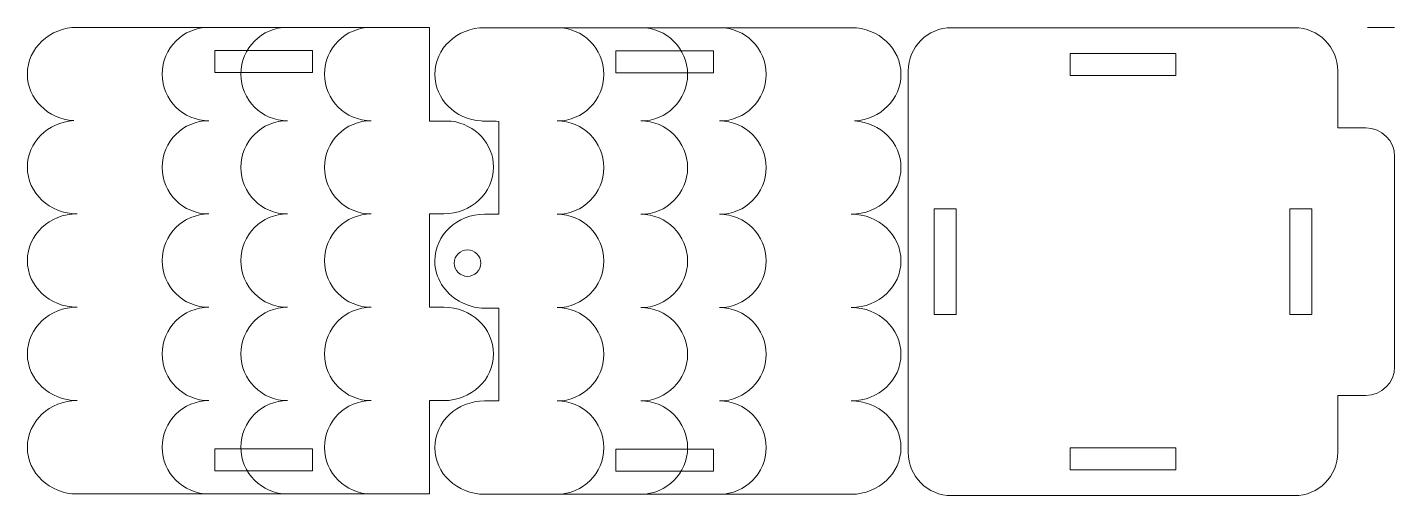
# Model space of a CAD drawing. Header units: centimetres. Extents: x -26 to 19.1, y -49.6 to 45.
# Drawn here: x -5.92 to 18.94, y -3.51 to 5 of the extents above; entities that cross this region are included whole.
import ezdxf

# ---------------------------------------------------------------- set-up
doc = ezdxf.new("R2010")
doc.units = ezdxf.units.CM
doc.header["$MEASUREMENT"] = 0
doc.layers.add('layer 1', color=7, linetype='Continuous')

msp = doc.modelspace()

# ---------------------------------------------------------------- linework, layer by layer
at = {"layer": 'layer 1', "color": 250, "lineweight": 9}
for points, knots in [([(-5.0181, 4.99769), (-5.0181, 4.99769), (1.39278, 4.99769), (1.39278, 4.99769), (1.39278, 4.99769), (1.39278, 4.99769), (1.39278, 3.29504), (1.39278, 3.29504), (1.39278, 3.29504), (1.39278, 3.29504), (1.7878, 3.29504), (1.7878, 3.29504), (1.7878, 3.29504), (2.22247, 3.23375), (2.55588, 2.88143), (2.55588, 2.45607), (2.55588, 2.45607), (2.55588, 1.98755), (2.15142, 1.60759), (1.65268, 1.60759), (1.65268, 1.60759), (1.65268, 1.60759), (1.39278, 1.60759), (1.39278, 1.60759), (1.39278, 1.60759), (1.39278, 1.60759), (1.39278, -0.08936), (1.39278, -0.08936), (1.39278, -0.08936), (1.39278, -0.08936), (1.65268, -0.08936), (1.65268, -0.08936), (1.65268, -0.08936), (2.15142, -0.08936), (2.55588, -0.46932), (2.55588, -0.93783), (2.55588, -0.93783), (2.55588, -1.40633), (2.15142, -1.78629), (1.65268, -1.78629), (1.65268, -1.78629), (1.65268, -1.78629), (1.39278, -1.78629), (1.39278, -1.78629), (1.39278, -1.78629), (1.39278, -1.78629), (1.39278, -3.48324), (1.39278, -3.48324), (1.39278, -3.48324), (1.39278, -3.48324), (-5.0181, -3.48324), (-5.0181, -3.48324), (-5.0181, -3.48324), (-5.51684, -3.48324), (-5.9213, -3.10328), (-5.9213, -2.63477), (-5.9213, -2.63477), (-5.9213, -2.16625), (-5.51684, -1.78629), (-5.0181, -1.78629), (-5.0181, -1.78629), (-5.51684, -1.78629), (-5.9213, -1.40633), (-5.9213, -0.93783), (-5.9213, -0.93783), (-5.9213, -0.46932), (-5.51684, -0.08936), (-5.0181, -0.08936), (-5.0181, -0.08936), (-5.51684, -0.08936), (-5.9213, 0.2906), (-5.9213, 0.75912), (-5.9213, 0.75912), (-5.9213, 1.22763), (-5.51684, 1.60759), (-5.0181, 1.60759), (-5.0181, 1.60759), (-5.51684, 1.60759), (-5.9213, 1.98755), (-5.9213, 2.45607), (-5.9213, 2.45607), (-5.9213, 2.90537), (-5.5493, 3.27325), (-5.0789, 3.30264), (-5.0789, 3.30264), (-5.5493, 3.33203), (-5.9213, 3.69991), (-5.9213, 4.14923), (-5.9213, 4.14923), (-5.9213, 4.61773), (-5.51684, 4.99769), (-5.0181, 4.99769)], [0, 0, 0, 0, 0.04166667, 0.04166667, 0.04166667, 0.04166667, 0.08333333, 0.08333333, 0.08333333, 0.08333333, 0.125, 0.125, 0.125, 0.125, 0.16666667, 0.16666667, 0.16666667, 0.16666667, 0.20833333, 0.20833333, 0.20833333, 0.20833333, 0.25, 0.25, 0.25, 0.25, 0.29166667, 0.29166667, 0.29166667, 0.29166667, 0.33333333, 0.33333333, 0.33333333, 0.33333333, 0.375, 0.375, 0.375, 0.375, 0.41666667, 0.41666667, 0.41666667, 0.41666667, 0.45833333, 0.45833333, 0.45833333, 0.45833333, 0.5, 0.5, 0.5, 0.5, 0.54166667, 0.54166667, 0.54166667, 0.54166667, 0.58333333, 0.58333333, 0.58333333, 0.58333333, 0.625, 0.625, 0.625, 0.625, 0.66666667, 0.66666667, 0.66666667, 0.66666667, 0.70833333, 0.70833333, 0.70833333, 0.70833333, 0.75, 0.75, 0.75, 0.75, 0.79166667, 0.79166667, 0.79166667, 0.79166667, 0.83333333, 0.83333333, 0.83333333, 0.83333333, 0.875, 0.875, 0.875, 0.875, 0.91666667, 0.91666667, 0.91666667, 0.91666667, 1, 1, 1, 1]), ([(9.06206, 4.99199), (9.06206, 4.99199), (2.39127, 4.99199), (2.39127, 4.99199), (2.39127, 4.99199), (1.89254, 4.99199), (1.48807, 4.61203), (1.48807, 4.14352), (1.48807, 4.14352), (1.48807, 3.6942), (1.86007, 3.32632), (2.33047, 3.29693), (2.33047, 3.29693), (2.3054, 3.29537), (2.54719, 3.29179), (2.65118, 3.28933), (2.65118, 3.28933), (2.65118, 3.28933), (2.65118, 1.60188), (2.65118, 1.60188), (2.65118, 1.60188), (2.65118, 1.60188), (2.39127, 1.60188), (2.39127, 1.60188), (2.39127, 1.60188), (1.89254, 1.60188), (1.48807, 1.22192), (1.48807, 0.75341), (1.48807, 0.75341), (1.48807, 0.44228), (1.66638, 0.16991), (1.93228, 0.02235), (1.93228, 0.02235), (2.04043, -0.03768), (2.21187, -0.10455), (2.33808, -0.10455), (2.33808, -0.10455), (2.33808, -0.10455), (2.65118, -0.10455), (2.65118, -0.10455), (2.65118, -0.10455), (2.65118, -0.10455), (2.65118, -1.792), (2.65118, -1.792), (2.65118, -1.792), (2.65118, -1.792), (2.39127, -1.792), (2.39127, -1.792), (2.39127, -1.792), (1.89254, -1.792), (1.48807, -2.17196), (1.48807, -2.64048), (1.48807, -2.64048), (1.48807, -3.10899), (1.89254, -3.48895), (2.39127, -3.48895), (2.39127, -3.48895), (2.39127, -3.48895), (9.06206, -3.48895), (9.06206, -3.48895), (9.06206, -3.48895), (9.56079, -3.48895), (9.96526, -3.10899), (9.96526, -2.64048), (9.96526, -2.64048), (9.96526, -2.17196), (9.56079, -1.792), (9.06206, -1.792), (9.06206, -1.792), (9.56079, -1.792), (9.96526, -1.41204), (9.96526, -0.94353), (9.96526, -0.94353), (9.96526, -0.47503), (9.56079, -0.09507), (9.06206, -0.09507), (9.06206, -0.09507), (9.56079, -0.09507), (9.96526, 0.28489), (9.96526, 0.75341), (9.96526, 0.75341), (9.96526, 1.22192), (9.56079, 1.60188), (9.06206, 1.60188), (9.06206, 1.60188), (9.56079, 1.60188), (9.96526, 1.98184), (9.96526, 2.45036), (9.96526, 2.45036), (9.96526, 2.89967), (9.59326, 3.26755), (9.12286, 3.29693), (9.12286, 3.29693), (9.59326, 3.32632), (9.96526, 3.6942), (9.96526, 4.14352), (9.96526, 4.14352), (9.96526, 4.61203), (9.56079, 4.99199), (9.06206, 4.99199)], [0, 0, 0, 0, 0.03846154, 0.03846154, 0.03846154, 0.03846154, 0.07692308, 0.07692308, 0.07692308, 0.07692308, 0.11538462, 0.11538462, 0.11538462, 0.11538462, 0.15384615, 0.15384615, 0.15384615, 0.15384615, 0.19230769, 0.19230769, 0.19230769, 0.19230769, 0.23076923, 0.23076923, 0.23076923, 0.23076923, 0.26923077, 0.26923077, 0.26923077, 0.26923077, 0.30769231, 0.30769231, 0.30769231, 0.30769231, 0.34615385, 0.34615385, 0.34615385, 0.34615385, 0.38461538, 0.38461538, 0.38461538, 0.38461538, 0.42307692, 0.42307692, 0.42307692, 0.42307692, 0.46153846, 0.46153846, 0.46153846, 0.46153846, 0.5, 0.5, 0.5, 0.5, 0.53846154, 0.53846154, 0.53846154, 0.53846154, 0.57692308, 0.57692308, 0.57692308, 0.57692308, 0.61538462, 0.61538462, 0.61538462, 0.61538462, 0.65384615, 0.65384615, 0.65384615, 0.65384615, 0.69230769, 0.69230769, 0.69230769, 0.69230769, 0.73076923, 0.73076923, 0.73076923, 0.73076923, 0.76923077, 0.76923077, 0.76923077, 0.76923077, 0.80769231, 0.80769231, 0.80769231, 0.80769231, 0.84615385, 0.84615385, 0.84615385, 0.84615385, 0.88461538, 0.88461538, 0.88461538, 0.88461538, 0.92307692, 0.92307692, 0.92307692, 0.92307692, 1, 1, 1, 1]), ([(17.121, -3.51391), (17.121, -3.51391), (10.88375, -3.51391), (10.88375, -3.51391), (10.88375, -3.51391), (10.45043, -3.51391), (10.09591, -3.15939), (10.09591, -2.72607), (10.09591, -2.72607), (10.09591, -2.72607), (10.09591, 4.20415), (10.09591, 4.20415), (10.09591, 4.20415), (10.09591, 4.63747), (10.45043, 4.99199), (10.88375, 4.99199), (10.88375, 4.99199), (10.88375, 4.99199), (17.121, 4.99199), (17.121, 4.99199), (17.121, 4.99199), (17.55432, 4.99199), (17.90884, 4.63747), (17.90884, 4.20415), (17.90884, 4.20415), (17.90884, 4.20415), (17.90884, 3.17025), (17.90884, 3.17025), (17.90884, 3.17025), (17.90884, 3.17025), (18.4189, 3.17025), (18.4189, 3.17025), (18.4189, 3.17025), (18.70676, 3.17025), (18.94228, 2.93473), (18.94228, 2.64687), (18.94228, 2.64687), (18.94228, 2.64687), (18.94228, -1.16879), (18.94228, -1.16879), (18.94228, -1.16879), (18.94228, -1.45665), (18.70674, -1.69217), (18.4189, -1.69217), (18.4189, -1.69217), (18.4189, -1.69217), (17.90884, -1.69217), (17.90884, -1.69217), (17.90884, -1.69217), (17.90884, -1.69217), (17.90884, -2.72607), (17.90884, -2.72607), (17.90884, -2.72607), (17.90884, -3.15939), (17.55432, -3.51391), (17.121, -3.51391)], [0, 0, 0, 0, 0.06666667, 0.06666667, 0.06666667, 0.06666667, 0.13333333, 0.13333333, 0.13333333, 0.13333333, 0.2, 0.2, 0.2, 0.2, 0.26666667, 0.26666667, 0.26666667, 0.26666667, 0.33333333, 0.33333333, 0.33333333, 0.33333333, 0.4, 0.4, 0.4, 0.4, 0.46666667, 0.46666667, 0.46666667, 0.46666667, 0.53333333, 0.53333333, 0.53333333, 0.53333333, 0.6, 0.6, 0.6, 0.6, 0.66666667, 0.66666667, 0.66666667, 0.66666667, 0.73333333, 0.73333333, 0.73333333, 0.73333333, 0.8, 0.8, 0.8, 0.8, 0.86666667, 0.86666667, 0.86666667, 0.86666667, 1, 1, 1, 1]), ([(-0.73766, 4.57604), (-0.73766, 4.57604), (-2.51396, 4.57604), (-2.51396, 4.57604), (-2.51396, 4.57604), (-2.51396, 4.57604), (-2.51396, 4.17605), (-2.51396, 4.17605), (-2.51396, 4.17605), (-2.51396, 4.17605), (-0.73766, 4.17605), (-0.73766, 4.17605), (-0.73766, 4.17605), (-0.73766, 4.17605), (-0.73766, 4.57604), (-0.73766, 4.57604)], [0, 0, 0, 0, 0.2, 0.2, 0.2, 0.2, 0.4, 0.4, 0.4, 0.4, 0.6, 0.6, 0.6, 0.6, 1, 1, 1, 1]), ([(6.55891, 4.57032), (6.55891, 4.57032), (4.78262, 4.57032), (4.78262, 4.57032), (4.78262, 4.57032), (4.78262, 4.57032), (4.78262, 4.17035), (4.78262, 4.17035), (4.78262, 4.17035), (4.78262, 4.17035), (6.55891, 4.17033), (6.55891, 4.17033), (6.55891, 4.17033), (6.55891, 4.17033), (6.55891, 4.57032), (6.55891, 4.57032)], [0, 0, 0, 0, 0.2, 0.2, 0.2, 0.2, 0.4, 0.4, 0.4, 0.4, 0.6, 0.6, 0.6, 0.6, 1, 1, 1, 1]), ([(13.04254, 4.12347), (13.04254, 4.12347), (14.96222, 4.12347), (14.96222, 4.12347), (14.96222, 4.12347), (14.96222, 4.12347), (14.96222, 4.52347), (14.96222, 4.52347), (14.96222, 4.52347), (14.96222, 4.52347), (13.04254, 4.52347), (13.04254, 4.52347), (13.04254, 4.52347), (13.04254, 4.52347), (13.04254, 4.12347), (13.04254, 4.12347)], [0, 0, 0, 0, 0.2, 0.2, 0.2, 0.2, 0.4, 0.4, 0.4, 0.4, 0.6, 0.6, 0.6, 0.6, 1, 1, 1, 1]), ([(10.97023, -0.2208), (10.97023, -0.2208), (10.97023, 1.69888), (10.97023, 1.69888), (10.97023, 1.69888), (10.97023, 1.69888), (10.57023, 1.69888), (10.57023, 1.69888), (10.57023, 1.69888), (10.57023, 1.69888), (10.57023, -0.2208), (10.57023, -0.2208), (10.57023, -0.2208), (10.57023, -0.2208), (10.97023, -0.2208), (10.97023, -0.2208)], [0, 0, 0, 0, 0.2, 0.2, 0.2, 0.2, 0.4, 0.4, 0.4, 0.4, 0.6, 0.6, 0.6, 0.6, 1, 1, 1, 1]), ([(17.03452, 1.69888), (17.03452, 1.69888), (17.03452, -0.2208), (17.03452, -0.2208), (17.03452, -0.2208), (17.03452, -0.2208), (17.43452, -0.2208), (17.43452, -0.2208), (17.43452, -0.2208), (17.43452, -0.2208), (17.43452, 1.69888), (17.43452, 1.69888), (17.43452, 1.69888), (17.43452, 1.69888), (17.03452, 1.69888), (17.03452, 1.69888)], [0, 0, 0, 0, 0.2, 0.2, 0.2, 0.2, 0.4, 0.4, 0.4, 0.4, 0.6, 0.6, 0.6, 0.6, 1, 1, 1, 1]), ([(2.08251, 0.47228), (1.94951, 0.47228), (1.84166, 0.58013), (1.84166, 0.71313), (1.84166, 0.71313), (1.84166, 0.84613), (1.94951, 0.95399), (2.08251, 0.95399), (2.08251, 0.95399), (2.21551, 0.95399), (2.32336, 0.84613), (2.32336, 0.71313), (2.32336, 0.71313), (2.32336, 0.58013), (2.21551, 0.47228), (2.08251, 0.47228)], [0, 0, 0, 0, 0.2, 0.2, 0.2, 0.2, 0.4, 0.4, 0.4, 0.4, 0.6, 0.6, 0.6, 0.6, 1, 1, 1, 1]), ([(-0.73766, -2.66157), (-0.73766, -2.66157), (-2.51396, -2.66157), (-2.51396, -2.66157), (-2.51396, -2.66157), (-2.51396, -2.66157), (-2.51396, -3.06156), (-2.51396, -3.06156), (-2.51396, -3.06156), (-2.51396, -3.06156), (-0.73766, -3.06156), (-0.73766, -3.06156), (-0.73766, -3.06156), (-0.73766, -3.06156), (-0.73766, -2.66157), (-0.73766, -2.66157)], [0, 0, 0, 0, 0.2, 0.2, 0.2, 0.2, 0.4, 0.4, 0.4, 0.4, 0.6, 0.6, 0.6, 0.6, 1, 1, 1, 1]), ([(6.55891, -2.66728), (6.55891, -2.66728), (4.78262, -2.66728), (4.78262, -2.66728), (4.78262, -2.66728), (4.78262, -2.66728), (4.78262, -3.06725), (4.78262, -3.06725), (4.78262, -3.06725), (4.78262, -3.06725), (6.55891, -3.06727), (6.55891, -3.06727), (6.55891, -3.06727), (6.55891, -3.06727), (6.55891, -2.66728), (6.55891, -2.66728)], [0, 0, 0, 0, 0.2, 0.2, 0.2, 0.2, 0.4, 0.4, 0.4, 0.4, 0.6, 0.6, 0.6, 0.6, 1, 1, 1, 1]), ([(14.96222, -2.64539), (14.96222, -2.64539), (13.04254, -2.64539), (13.04254, -2.64539), (13.04254, -2.64539), (13.04254, -2.64539), (13.04254, -3.04539), (13.04254, -3.04539), (13.04254, -3.04539), (13.04254, -3.04539), (14.96222, -3.04539), (14.96222, -3.04539), (14.96222, -3.04539), (14.96222, -3.04539), (14.96222, -2.64539), (14.96222, -2.64539)], [0, 0, 0, 0, 0.2, 0.2, 0.2, 0.2, 0.4, 0.4, 0.4, 0.4, 0.6, 0.6, 0.6, 0.6, 1, 1, 1, 1])]:
    msp.add_open_spline(points, degree=3, knots=knots, dxfattribs=at)
at = {"layer": 'layer 1', "color": 242, "lineweight": 9}
for points in [[(-2.61944, 4.99769), (-3.08856, 4.99769), (-3.469, 4.61791), (-3.469, 4.14959), (-3.469, 4.14959), (-3.469, 3.68128), (-3.08856, 3.3015), (-2.61944, 3.3015)], [(-1.19041, 4.99769), (-1.65953, 4.99769), (-2.03998, 4.61791), (-2.03998, 4.14959), (-2.03998, 4.14959), (-2.03998, 3.68128), (-1.65953, 3.3015), (-1.19041, 3.3015)], [(0.33233, 4.99769), (-0.13679, 4.99769), (-0.51723, 4.61791), (-0.51723, 4.14959), (-0.51723, 4.14959), (-0.51723, 3.68128), (-0.13679, 3.3015), (0.33233, 3.3015)], [(3.71262, 4.99199), (4.18174, 4.99199), (4.56218, 4.6122), (4.56218, 4.14389), (4.56218, 4.14389), (4.56218, 3.67558), (4.18174, 3.29579), (3.71262, 3.29579)], [(5.23537, 4.99199), (5.70449, 4.99199), (6.08493, 4.6122), (6.08493, 4.14389), (6.08493, 4.14389), (6.08493, 3.67558), (5.70449, 3.29579), (5.23537, 3.29579)], [(6.66439, 4.99199), (7.13351, 4.99199), (7.51396, 4.6122), (7.51396, 4.14389), (7.51396, 4.14389), (7.51396, 3.67558), (7.13351, 3.29579), (6.66439, 3.29579)], [(-2.61944, 3.3015), (-3.08856, 3.3015), (-3.469, 2.92172), (-3.469, 2.4534), (-3.469, 2.4534), (-3.469, 1.98509), (-3.08856, 1.60531), (-2.61944, 1.60531)], [(-1.19041, 3.3015), (-1.65953, 3.3015), (-2.03998, 2.92172), (-2.03998, 2.4534), (-2.03998, 2.4534), (-2.03998, 1.98509), (-1.65953, 1.60531), (-1.19041, 1.60531)], [(0.33233, 3.3015), (-0.13679, 3.3015), (-0.51723, 2.92172), (-0.51723, 2.4534), (-0.51723, 2.4534), (-0.51723, 1.98509), (-0.13679, 1.60531), (0.33233, 1.60531)], [(3.71262, 3.29579), (4.18174, 3.29579), (4.56218, 2.91601), (4.56218, 2.44769), (4.56218, 2.44769), (4.56218, 1.97938), (4.18174, 1.5996), (3.71262, 1.5996)], [(5.23537, 3.29579), (5.70449, 3.29579), (6.08493, 2.91601), (6.08493, 2.44769), (6.08493, 2.44769), (6.08493, 1.97938), (5.70449, 1.5996), (5.23537, 1.5996)], [(6.66439, 3.29579), (7.13351, 3.29579), (7.51396, 2.91601), (7.51396, 2.44769), (7.51396, 2.44769), (7.51396, 1.97938), (7.13351, 1.5996), (6.66439, 1.5996)], [(-2.61944, 1.60532), (-3.08856, 1.60532), (-3.469, 1.22554), (-3.469, 0.75722), (-3.469, 0.75722), (-3.469, 0.28891), (-3.08856, -0.09088), (-2.61944, -0.09088)], [(-1.19041, 1.60532), (-1.65953, 1.60532), (-2.03998, 1.22554), (-2.03998, 0.75722), (-2.03998, 0.75722), (-2.03998, 0.28891), (-1.65953, -0.09088), (-1.19041, -0.09088)], [(0.33233, 1.60532), (-0.13679, 1.60532), (-0.51723, 1.22554), (-0.51723, 0.75722), (-0.51723, 0.75722), (-0.51723, 0.28891), (-0.13679, -0.09088), (0.33233, -0.09088)], [(3.71262, 1.59961), (4.18174, 1.59961), (4.56218, 1.21983), (4.56218, 0.75151), (4.56218, 0.75151), (4.56218, 0.2832), (4.18174, -0.09658), (3.71262, -0.09658)], [(5.23537, 1.59961), (5.70449, 1.59961), (6.08493, 1.21983), (6.08493, 0.75151), (6.08493, 0.75151), (6.08493, 0.2832), (5.70449, -0.09658), (5.23537, -0.09658)], [(6.66439, 1.59961), (7.13351, 1.59961), (7.51396, 1.21983), (7.51396, 0.75151), (7.51396, 0.75151), (7.51396, 0.2832), (7.13351, -0.09658), (6.66439, -0.09658)], [(-2.61944, -0.09086), (-3.08856, -0.09086), (-3.469, -0.47065), (-3.469, -0.93897), (-3.469, -0.93897), (-3.469, -1.40727), (-3.08856, -1.78706), (-2.61944, -1.78706)], [(-1.19041, -0.09086), (-1.65953, -0.09086), (-2.03998, -0.47065), (-2.03998, -0.93897), (-2.03998, -0.93897), (-2.03998, -1.40727), (-1.65953, -1.78706), (-1.19041, -1.78706)], [(0.33233, -0.09086), (-0.13679, -0.09086), (-0.51723, -0.47065), (-0.51723, -0.93897), (-0.51723, -0.93897), (-0.51723, -1.40727), (-0.13679, -1.78706), (0.33233, -1.78706)], [(3.71262, -0.09657), (4.18174, -0.09657), (4.56218, -0.47635), (4.56218, -0.94467), (4.56218, -0.94467), (4.56218, -1.41298), (4.18174, -1.79276), (3.71262, -1.79276)], [(5.23537, -0.09657), (5.70449, -0.09657), (6.08493, -0.47635), (6.08493, -0.94467), (6.08493, -0.94467), (6.08493, -1.41298), (5.70449, -1.79276), (5.23537, -1.79276)], [(6.66439, -0.09657), (7.13351, -0.09657), (7.51396, -0.47635), (7.51396, -0.94467), (7.51396, -0.94467), (7.51396, -1.41298), (7.13351, -1.79276), (6.66439, -1.79276)], [(-2.61944, -1.78705), (-3.08856, -1.78705), (-3.469, -2.16683), (-3.469, -2.63515), (-3.469, -2.63515), (-3.469, -3.10346), (-3.08856, -3.48324), (-2.61944, -3.48324)], [(-1.19041, -1.78705), (-1.65953, -1.78705), (-2.03998, -2.16683), (-2.03998, -2.63515), (-2.03998, -2.63515), (-2.03998, -3.10346), (-1.65953, -3.48324), (-1.19041, -3.48324)], [(0.33233, -1.78705), (-0.13679, -1.78705), (-0.51723, -2.16683), (-0.51723, -2.63515), (-0.51723, -2.63515), (-0.51723, -3.10346), (-0.13679, -3.48324), (0.33233, -3.48324)], [(3.71262, -1.79275), (4.18174, -1.79275), (4.56218, -2.17254), (4.56218, -2.64086), (4.56218, -2.64086), (4.56218, -3.10916), (4.18174, -3.48895), (3.71262, -3.48895)], [(5.23537, -1.79275), (5.70449, -1.79275), (6.08493, -2.17254), (6.08493, -2.64086), (6.08493, -2.64086), (6.08493, -3.10916), (5.70449, -3.48895), (5.23537, -3.48895)], [(6.66439, -1.79275), (7.13351, -1.79275), (7.51396, -2.17254), (7.51396, -2.64086), (7.51396, -2.64086), (7.51396, -3.10916), (7.13351, -3.48895), (6.66439, -3.48895)]]:
    msp.add_open_spline(points, degree=3, knots=[0, 0, 0, 0, 0.33333333, 0.33333333, 0.33333333, 0.33333333, 1, 1, 1, 1], dxfattribs=at)
at = {"layer": 'layer 1', "color": 250, "lineweight": 9}
msp.add_open_spline([(18.94228, 4.99772), (18.94228, 4.99772), (18.44744, 4.99772), (18.44744, 4.99772)], degree=3, dxfattribs=at)

doc.saveas('drawing.dxf')
